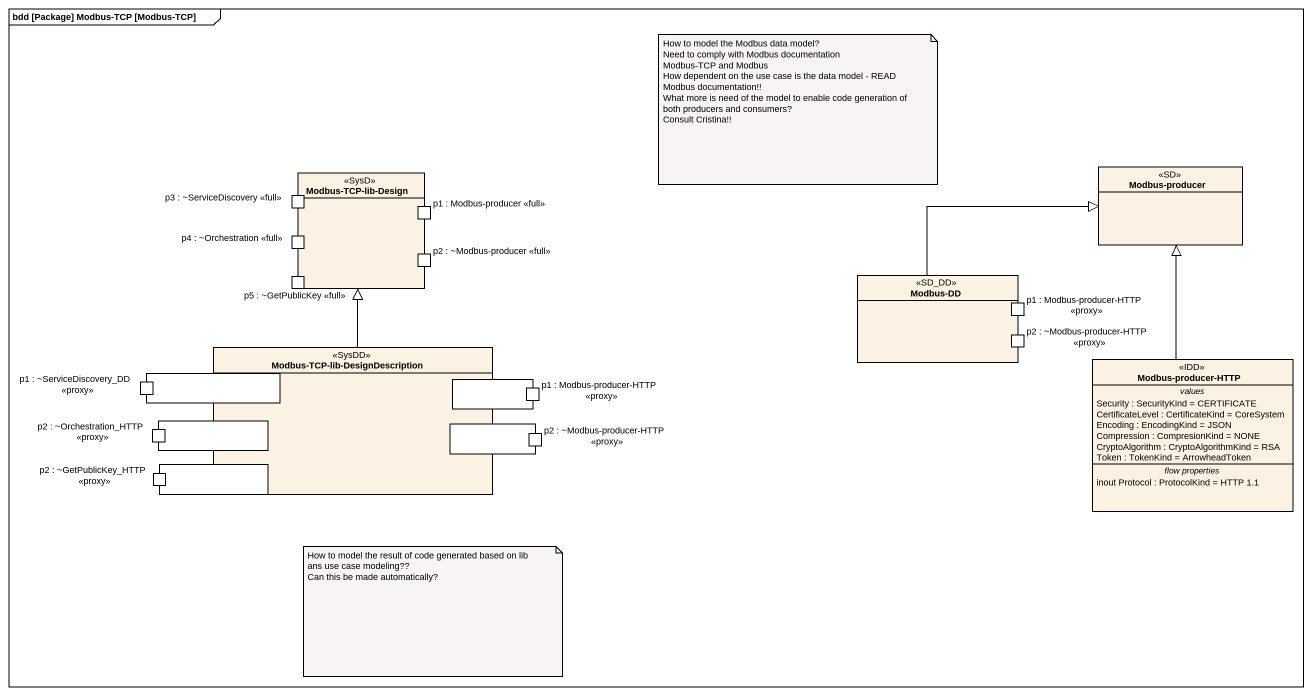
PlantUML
@startuml
mainframe bdd [Package] Modbus-TCP [Modbus-TCP]
allowmixing
hide circle
hide empty members
rectangle "Modbus-TCP-lib-Design" as Modbus_TCP_lib_Design <<SysD>> {
  port "p3 : ~ServiceDiscovery <<full>>" as p3_ServiceDiscovery_full
  port "p1 : Modbus-producer <<full>>" as p1_Modbus_producer_full
  port "p4 : ~Orchestration <<full>>" as p4_Orchestration_full
  port "p2 : ~Modbus-producer <<full>>" as p2_Modbus_producer_full
  port "p5 : ~GetPublicKey <<full>>" as p5_GetPublicKey_full
}
class "Modbus-producer" as Modbus_producer <<SD>>
rectangle "Modbus-DD" as Modbus_DD <<SD_DD>> {
  port "p1 : Modbus-producer-HTTP <<proxy>>" as p1_Modbus_producer_HTTP
  port "p2 : ~Modbus-producer-HTTP <<proxy>>" as p2_Modbus_producer_HTTP
}
rectangle "Modbus-TCP-lib-DesignDescription" as Modbus_TCP_lib <<SysDD>> {
  port " " as port1
  port " " as port2
  port " " as port3
  port " " as port4
  port " " as port5
}
class "Modbus-producer-HTTP" as Modbus_producer_HTTP <<IDD>> {
  -- values --
  Security : SecurityKind = CERTIFICATE
  CertificateLevel : CertificateKind = CoreSystem
  Encoding : EncodingKind = JSON
  Compression : CompresionKind = NONE
  CryptoAlgorithm : CryptoAlgorithmKind = RSA
  Token : TokenKind = ArrowheadToken
  -- flow properties --
  inout Protocol : ProtocolKind = HTTP 1.1
}
rectangle "p1 : ~ServiceDiscovery_DD <<proxy>>" as p1_ServiceDiscovery_DD_proxy
rectangle "p1 : Modbus-producer-HTTP <<proxy>>" as p1_Modbus_producer_HTTP_2
rectangle "p2 : ~Orchestration_HTTP <<proxy>>" as p2_Orchestration_HTTP_proxy
rectangle "p2 : ~Modbus-producer-HTTP <<proxy>>" as p2_Modbus_producer_HTTP_2
rectangle "p2 : ~GetPublicKey_HTTP <<proxy>>" as p2_GetPublicKey_HTTP_proxy
Modbus_DD -right-|> Modbus_producer
Modbus_TCP_lib -up-|> Modbus_TCP_lib_Design
Modbus_producer_HTTP -up-|> Modbus_producer
note as N1
  How to model the Modbus data model?
  Need to comply with Modbus documentation
  Modbus-TCP and Modbus
  How dependent on the use case is the data model - READ Modbus documentation!!
  What more is need of the model to enable code generation of both producers and consumers?
  Consult Cristina!!
end note
note as N2
  How to model the result of code generated based on lib ans use case modeling??
  Can this be made automatically?
end note
@enduml
